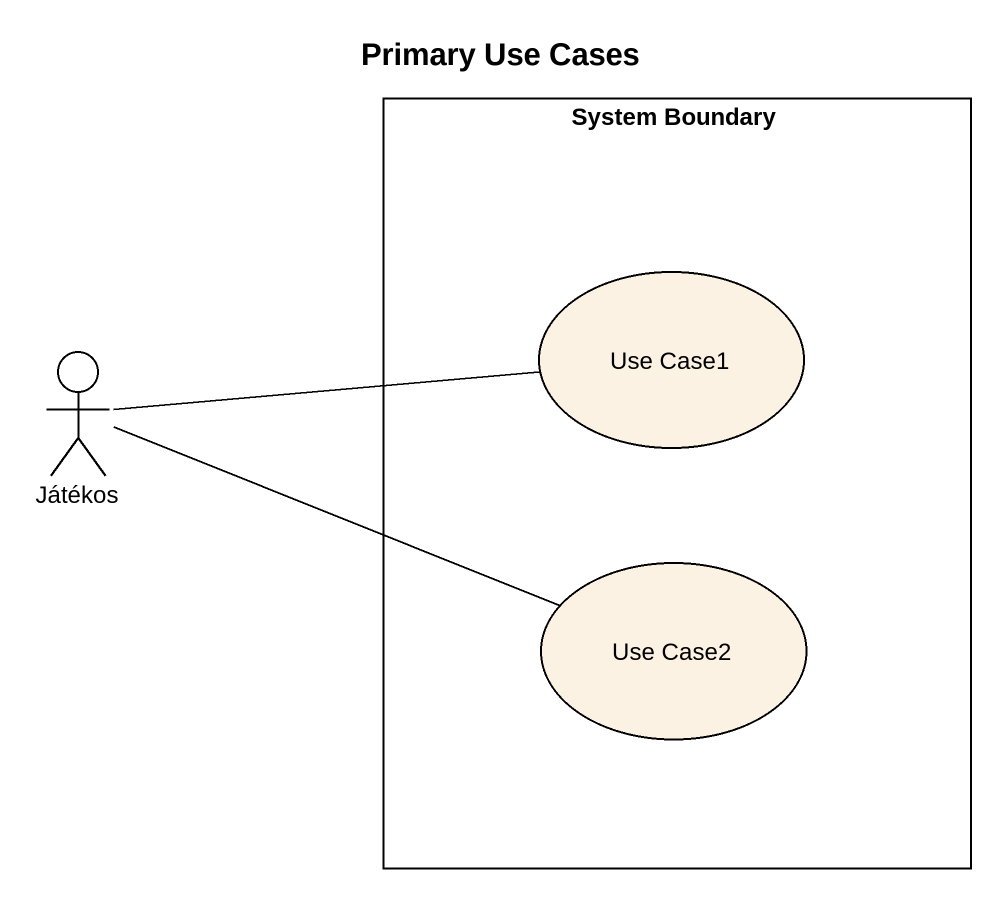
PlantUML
@startuml
title Primary Use Cases
rectangle "System Boundary" as System_Boundary {
  usecase "Use Case1" as Use_Case1
  usecase "Use Case2" as Use_Case2
}
actor Játékos
Játékos -right- Use_Case1
Játékos -right- Use_Case2
@enduml
